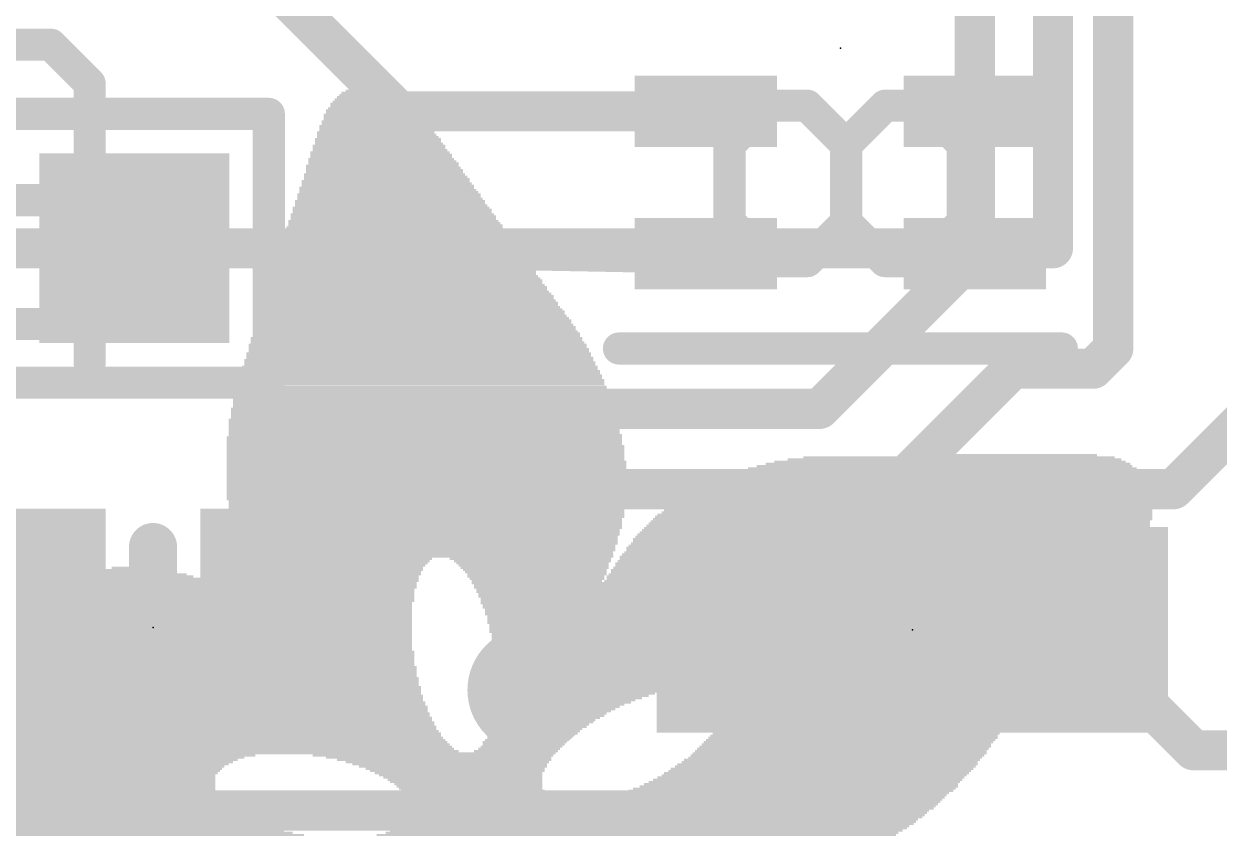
# Model space of a CAD drawing. Extents: x -0.3 to 18.1, y -0.3 to 42.1.
# Drawn here: x 5.94 to 13.5, y 4.54 to 9.67 of the extents above; entities that cross this region are included whole.
import ezdxf

# ---------------------------------------------------------------- set-up
doc = ezdxf.new("R2010")
doc.units = 0
for name, color, linetype in [('1', 12, 'CONTINUOUS'), ('16', 132, 'CONTINUOUS'), ('18', 110, 'CONTINUOUS'), ('21', 40, 'CONTINUOUS'), ('22', 6, 'CONTINUOUS'), ('23', 40, 'CONTINUOUS')]:
    doc.layers.add(name, color=color, linetype=linetype)

# ---------------------------------------------------------------- blocks, each defined once
blk = doc.blocks.new('RECT')
blk.add_solid([(-0.5, -0.5), (0.5, -0.5), (-0.5, 0.5), (0.5, 0.5)])
blk = doc.blocks.new('ROUNDV')
at = {"const_width": 0.5}
blk.add_lwpolyline([(0, -0.25, 1), (0, 0.25, 1), (0, -0.25)], format="xyb", dxfattribs=at)

msp = doc.modelspace()

# ---------------------------------------------------------------- linework, layer by layer
at = {"layer": '1', "const_width": 0.254}
for points in [[(12.827, 7.62), (12.827, 11.049)], [(6.638, 10.795), (8.312, 9.121)], [(11.952, 9.121), (11.952, 9.921)], [(8.312, 9.121), (10.252, 9.121)], [(11.952, 8.221), (11.952, 9.121)], [(8.44, 8.255), (6.638, 8.255)], [(10.252, 8.221), (8.44, 8.255)], [(10.97, 7.239), (11.952, 8.221)], [(12.7, 7.493), (12.827, 7.62)], [(11.557, 6.858), (12.192, 7.493)], [(12.192, 7.493), (12.7, 7.493)], [(7.762, 6.619), (8.382, 7.239)], [(8.382, 7.239), (9.144, 7.239)], [(9.144, 7.239), (10.97, 7.239)], [(9.144, 7.239), (9.144, 6.731)], [(11.557, 6.858), (11.557, 4.953)], [(7.706, 5.857), (7.762, 6.619)], [(5.806, 5.857), (5.852, 5.715)], [(6.898, 4.699), (5.806, 5.857)], [(12.573, 5.842), (13.335, 5.08)], [(5.852, 5.715), (1.27, 5.715)], [(13.335, 5.08), (16.256, 5.08)], [(11.557, 4.953), (11.303, 4.699)], [(11.303, 4.699), (6.898, 4.699)]]:
    msp.add_lwpolyline(points, dxfattribs=at)
at = {"layer": '1', "const_width": 0.127}
for points in [[(8.312, 9.1845, 1), (8.312, 9.0575)], [(8.2671, 9.0761, 1), (8.3569, 9.1659)], [(10.252, 9.0575, 1), (10.252, 9.1845)], [(12.0155, 9.121, 1), (11.8885, 9.121)], [(11.8885, 9.121, 1), (12.0155, 9.121)], [(6.638, 8.3185, 1), (6.638, 8.1915)], [(8.4412, 8.3185, 1), (8.4388, 8.1915)], [(8.44, 8.1915, 1), (8.44, 8.3185)], [(10.2508, 8.1575, 1), (10.2532, 8.2845)], [(11.9969, 8.1761, 1), (11.9071, 8.2659)], [(11.8885, 8.221, 1), (12.0155, 8.221)], [(12.8719, 7.5751, 1), (12.7821, 7.6649)], [(12.7635, 7.62, 1), (12.8905, 7.62)], [(12.192, 7.5565, 1), (12.192, 7.4295)], [(12.2369, 7.4481, 1), (12.1471, 7.5379)], [(12.6551, 7.5379, 1), (12.7449, 7.4481)], [(12.7, 7.4295, 1), (12.7, 7.5565)], [(8.382, 7.3025, 1), (8.382, 7.1755)], [(8.4269, 7.1941, 1), (8.3371, 7.2839)], [(9.144, 7.3025, 1), (9.144, 7.1755)], [(9.2075, 7.239, 1), (9.0805, 7.239)], [(9.144, 7.1755, 1), (9.144, 7.3025)], [(10.9251, 7.2839, 1), (11.0149, 7.1941)], [(10.97, 7.1755, 1), (10.97, 7.3025)], [(11.6205, 6.858, 1), (11.4935, 6.858)], [(11.5121, 6.9029, 1), (11.6019, 6.8131)], [(7.7171, 6.6639, 1), (7.8069, 6.5741)], [(7.8253, 6.6143, 1), (7.6987, 6.6237)], [(9.0805, 6.731, 1), (9.2075, 6.731)], [(7.6427, 5.8617, 1), (7.7693, 5.8523)], [(12.6179, 5.8869, 1), (12.5281, 5.7971)], [(5.852, 5.6515, 1), (5.852, 5.7785)], [(5.7916, 5.6954, 1), (5.9124, 5.7346)], [(13.335, 5.1435, 1), (13.335, 5.0165)], [(13.2901, 5.0351, 1), (13.3799, 5.1249)], [(11.6019, 4.9081, 1), (11.5121, 4.9979)], [(11.4935, 4.953, 1), (11.6205, 4.953)], [(6.898, 4.7625, 1), (6.898, 4.6355)], [(6.8518, 4.6554, 1), (6.9442, 4.7426)], [(11.2581, 4.7439, 1), (11.3479, 4.6541)], [(11.303, 4.6355, 1), (11.303, 4.7625)]]:
    msp.add_lwpolyline(points, format="xyb", dxfattribs=at)
at = {"layer": '16', "const_width": 0.254}
for points in [[(12.446, 12.319), (12.446, 8.255)], [(12.446, 8.255), (1.27, 8.255)], [(13.208, 6.731), (13.97, 7.493)], [(9.144, 6.731), (13.208, 6.731)]]:
    msp.add_lwpolyline(points, dxfattribs=at)
at = {"layer": '16', "const_width": 0.127}
for points in [[(12.3825, 8.255, 1), (12.5095, 8.255)], [(12.446, 8.1915, 1), (12.446, 8.3185)], [(9.144, 6.7945, 1), (9.144, 6.6675)], [(13.1631, 6.7759, 1), (13.2529, 6.6861)], [(13.208, 6.6675, 1), (13.208, 6.7945)]]:
    msp.add_lwpolyline(points, format="xyb", dxfattribs=at)
at = {"layer": '21'}
for points, const_width in [([(3.688, 9.105), (7.488, 9.105)], 0.2032), ([(7.488, 9.105), (7.488, 7.405)], 0.2032), ([(12.502, 7.621), (9.702, 7.621)], 0.2032), ([(7.488, 7.405), (3.688, 7.405)], 0.2032), ([(6.756, 6.365), (6.756, 5.349)], 0.3048), ([(11.557, 6.35), (11.557, 5.334)], 0.2032)]:
    msp.add_lwpolyline(points, dxfattribs=dict(at, const_width=const_width))
for points, const_width in [([(7.5388, 9.105, 1), (7.4372, 9.105)], 0.1016), ([(7.488, 9.0542, 1), (7.488, 9.1558)], 0.1016), ([(9.702, 7.6718, 1), (9.702, 7.5702)], 0.1016), ([(12.502, 7.5702, 1), (12.502, 7.6718)], 0.1016), ([(7.488, 7.3542, 1), (7.488, 7.4558)], 0.1016), ([(7.4372, 7.405, 1), (7.5388, 7.405)], 0.1016), ([(6.8322, 6.365, 1), (6.6798, 6.365)], 0.1524), ([(11.6078, 6.35, 1), (11.5062, 6.35)], 0.1016), ([(6.6798, 5.349, 1), (6.8322, 5.349)], 0.1524), ([(11.5062, 5.334, 1), (11.6078, 5.334)], 0.1016)]:
    msp.add_lwpolyline(points, format="xyb", dxfattribs=dict(at, const_width=const_width))
at = {"layer": '22', "const_width": 0.2032}
for points in [[(6.1093, 9.5425), (5.3721, 9.5425)], [(6.3551, 9.2967), (6.1093, 9.5425)], [(6.3551, 8.5595), (6.3551, 9.2967)], [(10.647, 9.1566), (10.4013, 8.9108)], [(10.8928, 9.1566), (10.647, 9.1566)], [(11.1385, 8.9108), (10.8928, 9.1566)], [(11.3843, 9.1566), (11.1385, 8.9108)], [(11.63, 9.1566), (11.3843, 9.1566)], [(11.8758, 8.9108), (11.63, 9.1566)], [(10.4013, 8.9108), (10.4013, 8.4193)], [(11.1385, 8.4193), (11.1385, 8.9108)], [(11.8758, 8.4193), (11.8758, 8.9108)], [(5.3721, 8.5595), (6.3551, 8.5595)], [(10.4013, 8.4193), (10.647, 8.1736)], [(10.8928, 8.1736), (11.1385, 8.4193)], [(11.1385, 8.4193), (11.3843, 8.1736)], [(11.63, 8.1736), (11.8758, 8.4193)], [(10.647, 8.1736), (10.8928, 8.1736)], [(11.3843, 8.1736), (11.63, 8.1736)], [(6.3551, 7.7762), (5.3721, 7.7762)], [(6.3551, 7.5304), (6.3551, 7.7762)], [(7.0923, 7.7762), (6.8466, 7.7762)]]:
    msp.add_lwpolyline(points, dxfattribs=at)
at = {"layer": '22', "const_width": 0.1016}
for points in [[(6.1452, 9.5784, 1), (6.0734, 9.5065)], [(6.1093, 9.4917, 1), (6.1093, 9.5933)], [(6.4059, 9.2967, 1), (6.3043, 9.2967)], [(6.3192, 9.2608, 1), (6.391, 9.3326)], [(10.647, 9.2074, 1), (10.647, 9.1058)], [(10.683, 9.1206, 1), (10.6111, 9.1925)], [(10.9287, 9.1925, 1), (10.8569, 9.1206)], [(10.8928, 9.1058, 1), (10.8928, 9.2074)], [(11.3843, 9.2074, 1), (11.3843, 9.1058)], [(11.4202, 9.1206, 1), (11.3484, 9.1925)], [(11.6659, 9.1925, 1), (11.5941, 9.1206)], [(11.63, 9.1058, 1), (11.63, 9.2074)], [(10.4521, 8.9108, 1), (10.3505, 8.9108)], [(10.3654, 8.9467, 1), (10.4372, 8.8749)], [(11.1893, 8.9108, 1), (11.0877, 8.9108)], [(11.1026, 8.9467, 1), (11.1744, 8.8749)], [(11.1026, 8.8749, 1), (11.1744, 8.9467)], [(11.9266, 8.9108, 1), (11.825, 8.9108)], [(11.8398, 8.8749, 1), (11.9117, 8.9467)], [(6.3551, 8.5087, 1), (6.3551, 8.6103)], [(6.3043, 8.5595, 1), (6.4059, 8.5595)], [(10.4372, 8.4553, 1), (10.3654, 8.3834)], [(10.3505, 8.4193, 1), (10.4521, 8.4193)], [(11.1744, 8.4553, 1), (11.1026, 8.3834)], [(11.0877, 8.4193, 1), (11.1893, 8.4193)], [(11.1744, 8.3834, 1), (11.1026, 8.4553)], [(11.825, 8.4193, 1), (11.9266, 8.4193)], [(11.9117, 8.3834, 1), (11.8398, 8.4553)], [(10.647, 8.2244, 1), (10.647, 8.1228)], [(10.6111, 8.1377, 1), (10.683, 8.2095)], [(10.8569, 8.2095, 1), (10.9287, 8.1377)], [(10.8928, 8.1228, 1), (10.8928, 8.2244)], [(11.3843, 8.2244, 1), (11.3843, 8.1228)], [(11.3484, 8.1377, 1), (11.4202, 8.2095)], [(11.5941, 8.2095, 1), (11.6659, 8.1377)], [(11.63, 8.1228, 1), (11.63, 8.2244)], [(6.4059, 7.7762, 1), (6.3043, 7.7762)], [(6.3551, 7.7254, 1), (6.3551, 7.827)], [(6.8466, 7.827, 1), (6.8466, 7.7254)], [(7.0923, 7.7254, 1), (7.0923, 7.827)], [(6.3043, 7.5304, 1), (6.4059, 7.5304)]]:
    msp.add_lwpolyline(points, format="xyb", dxfattribs=at)
at = {"layer": '23'}
for p in [(11.102, 9.521), (6.756, 5.857), (11.557, 5.842)]:
    msp.add_point(p, dxfattribs=at)

# ---------------------------------------------------------------- block references
at = {"layer": '1'}
for p, xscale, yscale, rotation in [((10.252, 9.121), 0.45, 0.9, 270), ((11.952, 9.121), 0.45, 0.9, 270), ((6.638, 8.255), 1.2, 1.2, 90), ((10.252, 8.221), 0.45, 0.9, 270), ((11.952, 8.221), 0.45, 0.9, 270)]:
    msp.add_blockref('RECT', p, dxfattribs=dict(at, xscale=xscale, yscale=yscale, rotation=rotation))
for p, xscale, yscale in [((5.806, 5.857), 1.3, 1.5), ((7.706, 5.857), 1.3, 1.5), ((10.541, 5.842), 1.2, 1.3), ((12.573, 5.842), 1.2, 1.3)]:
    msp.add_blockref('RECT', p, dxfattribs=dict(at, xscale=xscale, yscale=yscale))
at = {"layer": '18', "xscale": 0.8001, "yscale": 0.8001}
for p in [(9.144, 6.731), (9.144, 6.731), (9.144, 5.461), (9.144, 5.461)]:
    msp.add_blockref('ROUNDV', p, dxfattribs=at)
at = {"layer": '22', "rotation": 180}
for p, xscale, yscale in [((8.1566, 9.2939), 0.1118, 0.0139), ((8.1426, 9.224), 0.4191, 0.014), ((8.1356, 9.238), 0.3772, 0.014), ((8.1426, 9.252), 0.3352, 0.0139), ((8.1426, 9.2659), 0.2794, 0.014), ((8.1426, 9.2799), 0.2236, 0.014), ((8.1426, 9.1402), 0.5588, 0.014), ((8.1426, 9.1681), 0.5308, 0.014), ((8.1426, 9.1541), 0.5308, 0.0139), ((8.1426, 9.1821), 0.503, 0.014), ((8.1426, 9.1961), 0.475, 0.014), ((8.1426, 9.2101), 0.447, 0.0139), ((8.1496, 9.0983), 0.6286, 0.014), ((8.1496, 9.0843), 0.6286, 0.014), ((8.1566, 9.0704), 0.6426, 0.0139), ((8.1495, 9.1123), 0.6007, 0.0139), ((8.1426, 9.1262), 0.5868, 0.014), ((8.1636, 8.9865), 0.7404, 0.014), ((8.1566, 9.0284), 0.6985, 0.014), ((8.1636, 9.0145), 0.7125, 0.0139), ((8.1706, 9.0005), 0.7265, 0.014), ((8.1566, 9.0564), 0.6706, 0.014), ((8.1636, 9.0424), 0.6845, 0.014), ((8.1776, 8.9446), 0.7963, 0.014), ((8.1776, 8.9306), 0.7963, 0.0139), ((8.1845, 8.9167), 0.8102, 0.014), ((8.1706, 8.9726), 0.7543, 0.0139), ((8.1776, 8.9586), 0.7683, 0.014), ((8.1915, 8.8608), 0.8802, 0.014), ((8.1985, 8.8468), 0.8941, 0.014), ((8.1845, 8.9027), 0.8382, 0.014), ((8.1845, 8.8887), 0.8382, 0.014), ((8.1915, 8.8748), 0.8522, 0.0139), ((8.2055, 8.777), 0.9639, 0.014), ((8.2125, 8.763), 0.9779, 0.014), ((8.1985, 8.8189), 0.922, 0.014), ((8.2055, 8.8049), 0.936, 0.014), ((8.2125, 8.791), 0.9499, 0.0139), ((8.1985, 8.8329), 0.8941, 0.0139), ((8.2194, 8.7211), 1.0198, 0.014), ((8.2264, 8.7071), 1.0338, 0.014), ((8.2334, 8.6932), 1.0478, 0.0139), ((8.2195, 8.749), 0.9919, 0.014), ((8.2195, 8.7351), 0.9919, 0.0139), ((8.2334, 8.6373), 1.1036, 0.014), ((8.2404, 8.6233), 1.1176, 0.014), ((8.2474, 8.6093), 1.1316, 0.014), ((8.2264, 8.6792), 1.0617, 0.014), ((8.2335, 8.6652), 1.0757, 0.014), ((8.2404, 8.6513), 1.0896, 0.0139), ((8.2544, 8.5534), 1.2014, 0.0139), ((8.2544, 8.5395), 1.2014, 0.014), ((8.2474, 8.5953), 1.1595, 0.0139), ((8.2474, 8.5814), 1.1595, 0.014), ((8.2544, 8.5674), 1.1735, 0.014), ((8.2683, 8.4696), 1.2853, 0.014), ((8.2683, 8.4976), 1.2573, 0.014), ((8.2683, 8.4836), 1.2573, 0.014), ((8.2614, 8.5115), 1.2433, 0.0139), ((8.2614, 8.5255), 1.2153, 0.014), ((8.2823, 8.3858), 1.369, 0.014), ((8.2753, 8.4277), 1.3272, 0.014), ((8.2823, 8.4138), 1.3412, 0.0139), ((8.2893, 8.3998), 1.3551, 0.014), ((8.2753, 8.4557), 1.2992, 0.0139), ((8.2753, 8.4417), 1.2992, 0.014), ((8.2963, 8.3299), 1.4249, 0.014), ((8.3033, 8.316), 1.4389, 0.0139), ((8.2893, 8.3719), 1.383, 0.0139), ((8.2963, 8.3579), 1.397, 0.014), ((8.2963, 8.3439), 1.397, 0.014), ((8.3172, 8.2461), 1.5227, 0.014), ((8.3172, 8.2322), 1.5227, 0.0139), ((8.3102, 8.2741), 1.4809, 0.0139), ((8.3033, 8.288), 1.4669, 0.014), ((8.3172, 8.2601), 1.4948, 0.014), ((8.3102, 8.302), 1.4529, 0.014), ((8.3312, 8.1623), 1.6066, 0.014), ((8.3242, 8.2042), 1.5646, 0.014), ((8.3242, 8.1902), 1.5646, 0.014), ((8.3312, 8.1762), 1.5786, 0.0139), ((8.3243, 8.2182), 1.5367, 0.014), ((8.3382, 8.1204), 1.6484, 0.014), ((8.3452, 8.1064), 1.6624, 0.014), ((8.3452, 8.0925), 1.6624, 0.0139), ((8.3382, 8.1483), 1.6205, 0.014), ((8.3382, 8.1343), 1.6205, 0.0139), ((8.3521, 8.0366), 1.7323, 0.0139), ((8.3591, 8.0226), 1.7463, 0.014), ((8.3661, 8.0086), 1.7602, 0.014), ((8.3452, 8.0785), 1.6904, 0.014), ((8.3521, 8.0645), 1.7043, 0.014), ((8.3591, 8.0505), 1.7183, 0.014), ((8.3731, 7.9388), 1.83, 0.014), ((8.3661, 7.9807), 1.7882, 0.014), ((8.3731, 7.9667), 1.8022, 0.014), ((8.3801, 7.9527), 1.8161, 0.0139), ((8.3661, 7.9947), 1.7602, 0.0139), ((8.3941, 7.855), 1.9279, 0.0139), ((8.3801, 7.8969), 1.872, 0.0139), ((8.3871, 7.8829), 1.886, 0.014), ((8.3941, 7.8689), 1.8999, 0.014), ((8.3801, 7.9248), 1.844, 0.014), ((8.3871, 7.9108), 1.858, 0.014), ((8.401, 7.8131), 1.9697, 0.0139), ((8.4081, 7.7991), 1.9837, 0.014), ((8.4081, 7.7851), 1.9837, 0.014), ((8.401, 7.827), 1.9419, 0.014), ((8.3941, 7.841), 1.9279, 0.014), ((8.415, 7.7292), 2.0536, 0.014), ((8.422, 7.7153), 2.0676, 0.0139), ((8.422, 7.7013), 2.0676, 0.014), ((8.4081, 7.7711), 2.0117, 0.014), ((8.415, 7.7572), 2.0256, 0.0139), ((8.415, 7.7432), 2.0256, 0.014), ((8.429, 7.6454), 2.1374, 0.014), ((8.429, 7.6314), 2.1374, 0.014), ((8.429, 7.6594), 2.1094, 0.014), ((8.4221, 7.6873), 2.0955, 0.014), ((8.4221, 7.6734), 2.0955, 0.0139), ((8.4429, 7.5616), 2.1933, 0.014), ((8.436, 7.5895), 2.1793, 0.014), ((8.436, 7.5756), 2.1793, 0.0139), ((8.436, 7.6175), 2.1514, 0.0139), ((8.436, 7.6035), 2.1514, 0.014), ((8.4429, 7.5057), 2.2491, 0.014), ((8.4429, 7.4917), 2.2491, 0.014), ((8.45, 7.4778), 2.2631, 0.0139), ((8.436, 7.5476), 2.2073, 0.014), ((8.4429, 7.5337), 2.2213, 0.0139), ((8.4429, 7.5197), 2.2213, 0.014), ((8.45, 7.4219), 2.3191, 0.014), ((8.45, 7.4079), 2.3191, 0.014), ((8.4429, 7.4638), 2.2771, 0.014), ((8.45, 7.4498), 2.2911, 0.014), ((8.45, 7.4359), 2.2911, 0.0139), ((8.45, 7.366), 2.3469, 0.014), ((8.457, 7.352), 2.3609, 0.014), ((8.457, 7.338), 2.3609, 0.0139), ((8.457, 7.3241), 2.3609, 0.014), ((8.45, 7.394), 2.3191, 0.0139), ((8.4569, 7.38), 2.333, 0.014), ((8.4639, 7.2682), 2.4028, 0.014), ((8.4639, 7.2543), 2.4028, 0.0139), ((8.457, 7.3101), 2.3889, 0.014), ((8.457, 7.2961), 2.3889, 0.0139), ((8.457, 7.2822), 2.3889, 0.014), ((8.4569, 7.2403), 2.4168, 0.014), ((8.4639, 7.2263), 2.4308, 0.014), ((8.4639, 7.2123), 2.4308, 0.014), ((8.4639, 7.1984), 2.4308, 0.0139), ((8.4709, 7.1844), 2.4448, 0.014), ((8.4709, 7.1285), 2.4726, 0.014), ((8.4709, 7.1146), 2.4726, 0.0139), ((8.4709, 7.1006), 2.4726, 0.014), ((8.464, 7.1704), 2.4587, 0.014), ((8.464, 7.1565), 2.4587, 0.0139), ((8.464, 7.1425), 2.4587, 0.014), ((8.4709, 7.0587), 2.5006, 0.0139), ((8.4709, 7.0447), 2.5006, 0.014), ((8.4709, 7.0307), 2.5006, 0.014), ((8.4709, 7.0866), 2.4726, 0.014), ((8.4779, 7.0726), 2.4866, 0.014), ((8.4709, 7.0168), 2.5006, 0.0139), ((8.4779, 7.0028), 2.5146, 0.014), ((8.4779, 6.9888), 2.5146, 0.014), ((8.4779, 6.9748), 2.5146, 0.0139), ((8.4779, 6.9609), 2.5146, 0.014), ((8.4779, 6.9469), 2.5146, 0.014), ((12.173, 6.9469), 1.1037, 0.014), ((8.4779, 6.9329), 2.5146, 0.014), ((8.4779, 6.919), 2.5146, 0.0139), ((8.4849, 6.905), 2.5286, 0.014), ((8.4849, 6.891), 2.5286, 0.014), ((8.4849, 6.8771), 2.5286, 0.0139), ((11.7609, 6.8771), 2.3749, 0.0139), ((11.7818, 6.891), 2.305, 0.014), ((11.7957, 6.905), 2.2213, 0.014), ((11.8237, 6.919), 2.1094, 0.0139), ((11.8517, 6.9329), 1.9697, 0.014), ((8.4849, 6.8631), 2.5286, 0.014), ((8.4849, 6.8491), 2.5286, 0.014), ((8.4849, 6.8352), 2.5286, 0.0139), ((8.4849, 6.8212), 2.5286, 0.014), ((8.4849, 6.8072), 2.5286, 0.014), ((11.684, 6.8072), 2.6682, 0.014), ((11.698, 6.8212), 2.6124, 0.014), ((11.7119, 6.8352), 2.5565, 0.0139), ((11.7329, 6.8491), 2.5146, 0.014), ((11.7469, 6.8631), 2.4587, 0.014), ((8.4849, 6.7932), 2.5286, 0.014), ((8.4849, 6.7793), 2.5286, 0.0139), ((8.4849, 6.7653), 2.5286, 0.014), ((8.4849, 6.7513), 2.5286, 0.014), ((8.4849, 6.7374), 2.5286, 0.0139), ((8.4849, 6.7234), 2.5286, 0.014), ((11.6142, 6.7234), 2.8917, 0.014), ((11.6212, 6.7374), 2.8499, 0.0139), ((11.6351, 6.7513), 2.822, 0.014), ((11.6491, 6.7653), 2.794, 0.014), ((11.6561, 6.7793), 2.7521, 0.0139), ((11.67, 6.7932), 2.6962, 0.014), ((8.4849, 6.7094), 2.5286, 0.014), ((8.4849, 6.6955), 2.5286, 0.0139), ((8.4849, 6.6815), 2.5286, 0.014), ((8.4849, 6.6675), 2.5286, 0.014), ((8.4919, 6.6535), 2.5146, 0.014), ((11.5653, 6.6535), 3.0175, 0.014), ((11.5792, 6.6675), 2.9896, 0.014), ((11.5862, 6.6815), 2.9756, 0.014), ((11.6002, 6.6955), 2.9477, 0.0139), ((11.6072, 6.7094), 2.9057, 0.014), ((8.4849, 6.6396), 2.5006, 0.0139), ((8.4849, 6.6256), 2.5006, 0.014), ((8.4849, 6.6116), 2.5006, 0.014), ((8.4849, 6.5977), 2.5006, 0.0139), ((8.4849, 6.5837), 2.5006, 0.014), ((8.4919, 6.5697), 2.4867, 0.014), ((11.5094, 6.5697), 3.1293, 0.014), ((11.5234, 6.5837), 3.1013, 0.014), ((11.5303, 6.5977), 3.0874, 0.0139), ((11.5443, 6.6116), 3.0874, 0.014), ((11.5443, 6.6256), 3.0594, 0.014), ((11.5583, 6.6396), 3.0315, 0.0139), ((8.4919, 6.5558), 2.4867, 0.0139), ((8.4848, 6.5418), 2.4727, 0.014), ((8.4848, 6.5278), 2.4727, 0.014), ((8.4848, 6.5138), 2.4727, 0.014), ((8.4919, 6.4999), 2.4587, 0.0139), ((11.4675, 6.4999), 3.1851, 0.0139), ((11.4745, 6.5138), 3.1711, 0.014), ((11.4814, 6.5278), 3.1572, 0.014), ((11.4954, 6.5418), 3.1572, 0.014), ((11.5024, 6.5558), 3.1432, 0.0139), ((8.4848, 6.4719), 2.4447, 0.014), ((8.4848, 6.458), 2.4447, 0.0139), ((8.4919, 6.4859), 2.4587, 0.014), ((8.4919, 6.444), 2.4307, 0.014), ((8.4849, 6.43), 2.4168, 0.014), ((11.4116, 6.43), 3.2131, 0.014), ((11.4256, 6.444), 3.2131, 0.014), ((11.4326, 6.458), 3.1991, 0.0139), ((11.4465, 6.4719), 3.1992, 0.014), ((11.4535, 6.4859), 3.1852, 0.014), ((8.4849, 6.4161), 2.4168, 0.0139), ((8.4849, 6.4021), 2.4168, 0.014), ((8.4919, 6.3881), 2.4029, 0.014), ((8.4848, 6.3741), 2.3889, 0.014), ((8.4848, 6.3601), 2.3889, 0.0139), ((8.4919, 6.3462), 2.3749, 0.014), ((11.3627, 6.3601), 3.227, 0.0139), ((11.3558, 6.3462), 3.2131, 0.014), ((11.3697, 6.3741), 3.2131, 0.014), ((11.3837, 6.3881), 3.2131, 0.014), ((11.3977, 6.4161), 3.2131, 0.0139), ((11.3977, 6.4021), 3.2131, 0.014), ((8.4848, 6.3322), 2.3609, 0.014), ((8.4919, 6.3182), 2.3469, 0.0139), ((8.4919, 6.3043), 2.3469, 0.014), ((7.9191, 6.2903), 1.2014, 0.014), ((7.9191, 6.2763), 1.1735, 0.0139), ((9.1415, 6.2903), 1.0198, 0.014), ((9.1555, 6.2763), 0.9919, 0.0139), ((11.2999, 6.2763), 3.2131, 0.0139), ((11.3208, 6.3043), 3.2271, 0.014), ((11.3138, 6.2903), 3.2131, 0.014), ((11.3347, 6.3182), 3.2271, 0.0139), ((11.3418, 6.3322), 3.2131, 0.014), ((6.571, 6.1925), 0.7963, 0.014), ((6.571, 6.2065), 0.6566, 0.014), ((6.578, 6.2205), 0.475, 0.0139), ((6.585, 6.2344), 0.1817, 0.014), ((7.9121, 6.2624), 1.1596, 0.014), ((7.9121, 6.2484), 1.1316, 0.014), ((7.9051, 6.2344), 1.1176, 0.014), ((7.9121, 6.2205), 1.1036, 0.0139), ((7.9051, 6.2065), 1.0896, 0.014), ((7.9121, 6.1925), 1.0756, 0.014), ((9.1555, 6.2624), 0.9639, 0.014), ((9.1624, 6.2484), 0.95, 0.014), ((9.1694, 6.2344), 0.936, 0.014), ((9.1694, 6.2205), 0.908, 0.0139), ((9.1764, 6.2065), 0.8941, 0.014), ((9.1834, 6.1925), 0.8801, 0.014), ((11.2439, 6.1925), 3.2131, 0.014), ((11.258, 6.2205), 3.2131, 0.0139), ((11.258, 6.2065), 3.2131, 0.014), ((11.2719, 6.2344), 3.2131, 0.014), ((11.2858, 6.2484), 3.2131, 0.014), ((11.2929, 6.2624), 3.2271, 0.014), ((6.5501, 6.1227), 1.2573, 0.014), ((6.5501, 6.1367), 1.1735, 0.0139), ((6.557, 6.1506), 1.1036, 0.014), ((6.557, 6.1646), 1.0198, 0.014), ((6.557, 6.1786), 0.908, 0.0139), ((7.9052, 6.1786), 1.0617, 0.0139), ((7.9121, 6.1646), 1.0478, 0.014), ((7.9121, 6.1506), 1.0478, 0.014), ((7.9121, 6.1367), 1.0198, 0.0139), ((7.9121, 6.1227), 1.0198, 0.014), ((9.1764, 6.1786), 0.8662, 0.0139), ((9.1834, 6.1646), 0.8522, 0.014), ((9.1834, 6.1506), 0.8242, 0.014), ((10.79, 6.1367), 4.0373, 0.0139), ((10.7899, 6.1227), 4.0094, 0.014), ((11.2161, 6.1506), 3.2131, 0.014), ((11.23, 6.1786), 3.2131, 0.0139), ((11.23, 6.1646), 3.2131, 0.014), ((6.4941, 6.0389), 1.6764, 0.0139), ((6.5082, 6.0528), 1.6205, 0.014), ((6.5151, 6.0668), 1.5506, 0.014), ((6.5221, 6.0808), 1.4808, 0.0139), ((6.5291, 6.0947), 1.411, 0.014), ((6.5431, 6.1087), 1.3271, 0.014), ((7.9191, 6.1087), 1.0058, 0.014), ((7.9191, 6.0947), 0.9779, 0.014), ((7.9191, 6.0808), 0.9779, 0.0139), ((7.9261, 6.0668), 0.9639, 0.014), ((7.9331, 6.0528), 0.9499, 0.014), ((7.9331, 6.0389), 0.9499, 0.0139), ((10.7899, 6.1087), 4.0094, 0.014), ((10.7899, 6.0947), 3.9814, 0.014), ((10.783, 6.0808), 3.9675, 0.0139), ((10.783, 6.0668), 3.9395, 0.014), ((10.783, 6.0528), 3.9395, 0.014), ((10.7829, 6.0389), 3.9116, 0.0139), ((6.4383, 5.969), 2.0117, 0.014), ((6.4453, 5.983), 1.9419, 0.014), ((6.4662, 5.997), 1.872, 0.0139), ((6.4732, 6.0109), 1.8022, 0.014), ((6.4872, 6.0249), 1.7463, 0.014), ((7.94, 6.0249), 0.936, 0.014), ((7.9401, 6.0109), 0.9081, 0.014), ((7.947, 5.997), 0.8941, 0.0139), ((7.947, 5.983), 0.8941, 0.014), ((7.9541, 5.969), 0.8801, 0.014), ((10.7759, 6.0249), 3.8977, 0.014), ((10.769, 6.0109), 3.8837, 0.014), ((10.7759, 5.997), 3.8697, 0.0139), ((10.769, 5.983), 3.8557, 0.014), ((10.769, 5.969), 3.8278, 0.014), ((6.3754, 5.8992), 2.305, 0.0139), ((6.3894, 5.9131), 2.2492, 0.014), ((6.4034, 5.9271), 2.1933, 0.014), ((6.4103, 5.9411), 2.1234, 0.0139), ((6.4243, 5.955), 2.0676, 0.014), ((7.961, 5.955), 0.8662, 0.014), ((7.968, 5.9411), 0.8522, 0.0139), ((7.968, 5.9271), 0.8522, 0.014), ((7.975, 5.9131), 0.8382, 0.014), ((7.982, 5.8992), 0.8243, 0.0139), ((10.769, 5.955), 3.8278, 0.014), ((10.762, 5.9411), 3.8138, 0.0139), ((10.762, 5.9271), 3.7859, 0.014), ((10.755, 5.9131), 3.7719, 0.014), ((10.755, 5.8992), 3.7719, 0.0139), ((6.6758, 5.8153), 3.4367, 0.014), ((6.3056, 5.8293), 2.6123, 0.014), ((6.3196, 5.8433), 2.5565, 0.014), ((6.3335, 5.8573), 2.5006, 0.0139), ((6.3475, 5.8712), 2.4447, 0.014), ((6.3544, 5.8852), 2.3749, 0.014), ((7.9889, 5.8852), 0.8103, 0.014), ((7.996, 5.8712), 0.7963, 0.014), ((7.996, 5.8573), 0.7963, 0.0139), ((8.0029, 5.8433), 0.7824, 0.014), ((8.0099, 5.8293), 0.7684, 0.014), ((10.748, 5.8852), 3.758, 0.014), ((10.734, 5.8293), 3.7021, 0.014), ((10.748, 5.8712), 3.73, 0.014), ((10.741, 5.8573), 3.716, 0.0139), ((10.741, 5.8433), 3.716, 0.014), ((10.734, 5.8153), 3.6741, 0.014), ((6.564, 5.7455), 3.6602, 0.014), ((6.585, 5.7595), 3.6183, 0.0139), ((6.6059, 5.7734), 3.5764, 0.014), ((6.6269, 5.7874), 3.5344, 0.014), ((6.6548, 5.8014), 3.4786, 0.0139), ((10.7201, 5.7734), 3.6462, 0.014), ((10.7131, 5.7595), 3.6322, 0.0139), ((10.7271, 5.8014), 3.6601, 0.0139), ((10.7271, 5.7874), 3.6601, 0.014), ((10.7201, 5.7455), 3.6182, 0.014), ((6.4383, 5.6616), 3.9395, 0.0139), ((6.4592, 5.6756), 3.8976, 0.014), ((6.4872, 5.6896), 3.8417, 0.014), ((6.5081, 5.7036), 3.7998, 0.014), ((6.5221, 5.7176), 3.744, 0.0139), ((6.5431, 5.7315), 3.7021, 0.014), ((10.6921, 5.6756), 3.5623, 0.014), ((10.7131, 5.7315), 3.6042, 0.014), ((10.7061, 5.7176), 3.5902, 0.0139), ((10.6992, 5.7036), 3.5763, 0.014), ((10.6992, 5.6896), 3.5763, 0.014), ((10.6852, 5.6616), 3.5483, 0.0139), ((6.3615, 5.5918), 4.1211, 0.014), ((6.3754, 5.6058), 4.0932, 0.014), ((6.3824, 5.6198), 4.0513, 0.0139), ((6.4033, 5.6337), 4.0094, 0.014), ((6.4173, 5.6477), 3.9814, 0.014), ((10.6852, 5.6477), 3.5205, 0.014), ((10.6852, 5.6337), 3.5205, 0.014), ((10.6642, 5.5918), 3.4786, 0.014), ((10.6782, 5.6198), 3.5065, 0.0139), ((10.6712, 5.6058), 3.4925, 0.014), ((6.3265, 5.522), 4.219, 0.0139), ((6.3335, 5.5359), 4.205, 0.014), ((6.3335, 5.5499), 4.177, 0.014), ((6.3405, 5.5639), 4.1631, 0.014), ((6.3544, 5.5779), 4.1351, 0.0139), ((10.6642, 5.5779), 3.4786, 0.0139), ((10.6572, 5.5639), 3.4646, 0.014), ((10.6502, 5.5499), 3.4506, 0.014), ((10.6432, 5.5359), 3.4366, 0.014), ((10.6432, 5.522), 3.4366, 0.0139), ((6.3125, 5.4521), 4.2748, 0.014), ((6.3125, 5.4382), 4.2748, 0.0139), ((6.3195, 5.4801), 4.2608, 0.0139), ((6.3195, 5.4661), 4.2608, 0.014), ((6.3196, 5.494), 4.2329, 0.014), ((6.3265, 5.508), 4.219, 0.014), ((9.4977, 5.4661), 1.1456, 0.014), ((9.4558, 5.4521), 1.0617, 0.014), ((9.4279, 5.4382), 1.0059, 0.0139), ((10.6363, 5.508), 3.4227, 0.014), ((10.6293, 5.494), 3.4087, 0.014), ((10.6293, 5.4801), 3.4087, 0.0139), ((11.2719, 5.4661), 2.0955, 0.014), ((11.2929, 5.4521), 2.0257, 0.014), ((11.2999, 5.4382), 1.9837, 0.0139), ((6.3125, 5.4102), 4.3027, 0.014), ((6.3125, 5.3962), 4.3027, 0.014), ((6.3196, 5.3822), 4.3167, 0.0139), ((6.3196, 5.3683), 4.3167, 0.014), ((6.3195, 5.4242), 4.2888, 0.014), ((9.33, 5.3683), 0.8103, 0.014), ((9.4069, 5.4242), 0.964, 0.014), ((9.3859, 5.4102), 0.922, 0.014), ((9.351, 5.3822), 0.8522, 0.0139), ((9.365, 5.3962), 0.8801, 0.014), ((11.3068, 5.4242), 1.9698, 0.014), ((11.3068, 5.4102), 1.9418, 0.014), ((11.2999, 5.3962), 1.9279, 0.014), ((11.2999, 5.3822), 1.8999, 0.0139), ((11.2999, 5.3683), 1.8999, 0.014), ((6.3265, 5.3124), 4.3586, 0.014), ((6.3265, 5.2984), 4.3586, 0.0139), ((6.3335, 5.2845), 4.3726, 0.014), ((6.3196, 5.3264), 4.3447, 0.014), ((6.3266, 5.3543), 4.3307, 0.014), ((6.3266, 5.3403), 4.3307, 0.0139), ((9.2951, 5.3403), 0.7683, 0.0139), ((9.2462, 5.2845), 0.6705, 0.014), ((9.2812, 5.3264), 0.7404, 0.014), ((9.2672, 5.3124), 0.7124, 0.014), ((9.2603, 5.2984), 0.6985, 0.0139), ((9.3161, 5.3543), 0.7823, 0.014), ((11.2858, 5.3403), 1.8719, 0.0139), ((11.2929, 5.3543), 1.8859, 0.014), ((11.2789, 5.3264), 1.858, 0.014), ((11.2789, 5.3124), 1.858, 0.014), ((11.2719, 5.2984), 1.844, 0.0139), ((11.2649, 5.2845), 1.83, 0.014), ((6.3335, 5.2705), 4.3726, 0.014), ((6.3475, 5.2565), 4.3726, 0.014), ((6.3475, 5.2426), 4.3726, 0.0139), ((6.3544, 5.2286), 4.3865, 0.014), ((6.3544, 5.2146), 4.3865, 0.014), ((9.1764, 5.2146), 0.5868, 0.014), ((9.2253, 5.2705), 0.6566, 0.014), ((9.2183, 5.2565), 0.6426, 0.014), ((9.2043, 5.2426), 0.6147, 0.0139), ((9.1974, 5.2286), 0.6007, 0.014), ((11.223, 5.2146), 1.83, 0.014), ((11.237, 5.2426), 1.8301, 0.0139), ((11.23, 5.2286), 1.8161, 0.014), ((11.2579, 5.2705), 1.844, 0.014), ((11.251, 5.2565), 1.8301, 0.014), ((6.3684, 5.2007), 4.3866, 0.0139), ((6.3754, 5.1867), 4.4006, 0.014), ((6.3754, 5.1727), 4.4006, 0.014), ((6.3894, 5.1588), 4.4005, 0.0139), ((6.4034, 5.1448), 4.4005, 0.014), ((9.1205, 5.1448), 0.5308, 0.014), ((9.1345, 5.1588), 0.5309, 0.0139), ((9.1415, 5.1727), 0.5449, 0.014), ((9.1694, 5.2007), 0.5728, 0.0139), ((9.1624, 5.1867), 0.5588, 0.014), ((11.1671, 5.1448), 1.83, 0.014), ((11.1811, 5.1588), 1.8301, 0.0139), ((11.1881, 5.1727), 1.8161, 0.014), ((11.2091, 5.2007), 1.8301, 0.0139), ((11.202, 5.1867), 1.8161, 0.014), ((6.4104, 5.1308), 4.4145, 0.014), ((6.4243, 5.1168), 4.4146, 0.014), ((6.4383, 5.1029), 4.4145, 0.0139), ((6.4523, 5.0889), 4.4145, 0.014), ((6.4732, 5.0749), 4.4285, 0.014), ((6.7875, 5.061), 5.0292, 0.0139), ((9.0507, 5.0749), 0.5309, 0.014), ((9.0716, 5.0889), 0.5169, 0.014), ((9.0855, 5.1029), 0.5169, 0.0139), ((9.1066, 5.1308), 0.5309, 0.014), ((9.0996, 5.1168), 0.5169, 0.014), ((11.0973, 5.061), 1.858, 0.0139), ((11.1043, 5.0749), 1.8441, 0.014), ((11.1182, 5.0889), 1.844, 0.014), ((11.1322, 5.1029), 1.844, 0.0139), ((11.1392, 5.1168), 1.8301, 0.014), ((11.1532, 5.1308), 1.8301, 0.014), ((5.8445, 5.047), 3.1153, 0.014), ((5.8166, 5.033), 3.0314, 0.014), ((5.8096, 5.0191), 2.9616, 0.0139), ((5.8026, 5.0051), 2.9197, 0.014), ((5.7957, 4.9911), 2.8779, 0.014), ((8.5267, 5.047), 1.5227, 0.014), ((8.5617, 5.033), 1.425, 0.014), ((8.5967, 5.0191), 1.3551, 0.0139), ((8.6176, 5.0051), 1.2852, 0.014), ((8.6316, 4.9911), 1.2293, 0.014), ((11.0205, 4.9911), 1.8999, 0.014), ((11.0344, 5.0051), 1.872, 0.014), ((11.0484, 5.0191), 1.872, 0.0139), ((11.0693, 5.033), 1.858, 0.014), ((11.0833, 5.047), 1.858, 0.014), ((5.7957, 4.9771), 2.8219, 0.014), ((5.7956, 4.9632), 2.794, 0.0139), ((5.7957, 4.9492), 2.7661, 0.014), ((5.8026, 4.9352), 2.7241, 0.014), ((5.8026, 4.9213), 2.6962, 0.0139), ((5.8096, 4.9073), 2.6822, 0.014), ((8.6525, 4.9771), 1.1874, 0.014), ((8.6665, 4.9632), 1.1316, 0.0139), ((8.6805, 4.9492), 1.1037, 0.014), ((8.6875, 4.9352), 1.0617, 0.014), ((8.7014, 4.9213), 1.0338, 0.0139), ((8.7154, 4.9073), 1.0058, 0.014), ((10.9157, 4.9073), 1.9419, 0.014), ((10.9366, 4.9213), 1.9278, 0.0139), ((10.9505, 4.9352), 1.9279, 0.014), ((10.9716, 4.9492), 1.9139, 0.014), ((10.9855, 4.9632), 1.9138, 0.0139), ((11.0065, 4.9771), 1.8999, 0.014), ((5.8236, 4.8933), 2.6543, 0.014), ((5.8306, 4.8794), 2.6403, 0.0139), ((5.8445, 4.8654), 2.6124, 0.014), ((5.8515, 4.8514), 2.5984, 0.014), ((5.8585, 4.8374), 2.5844, 0.014), ((8.7294, 4.8933), 0.9779, 0.014), ((8.7363, 4.8794), 0.9639, 0.0139), ((8.7503, 4.8654), 0.936, 0.014), ((8.7573, 4.8514), 0.922, 0.014), ((8.7643, 4.8374), 0.9081, 0.014), ((10.8109, 4.8374), 2.0396, 0.014), ((10.8389, 4.8514), 2.0117, 0.014), ((10.8528, 4.8654), 1.9838, 0.014), ((10.8738, 4.8794), 1.9697, 0.0139), ((10.8947, 4.8933), 1.9558, 0.014), ((5.8725, 4.8235), 2.5565, 0.0139), ((5.8864, 4.8095), 2.5565, 0.014), ((5.9074, 4.7955), 2.5426, 0.014), ((5.9144, 4.7816), 2.5286, 0.0139), ((5.9284, 4.7676), 2.5285, 0.014), ((8.7782, 4.8235), 0.9081, 0.0139), ((8.7852, 4.8095), 0.8941, 0.014), ((8.7992, 4.7955), 0.894, 0.014), ((8.8132, 4.7816), 0.8941, 0.0139), ((8.8271, 4.7676), 0.922, 0.014), ((10.6642, 4.7676), 2.1654, 0.014), ((10.6991, 4.7816), 2.1234, 0.0139), ((10.734, 4.7955), 2.0815, 0.014), ((10.755, 4.8095), 2.0676, 0.014), ((10.7899, 4.8235), 2.0536, 0.0139), ((5.9493, 4.7536), 2.5146, 0.014), ((5.9633, 4.7397), 2.5146, 0.0139), ((5.9843, 4.7257), 2.5007, 0.014), ((6.0052, 4.7117), 2.5146, 0.014), ((6.0192, 4.6977), 2.5146, 0.014), ((6.0471, 4.6837), 2.5146, 0.0139), ((8.862, 4.7536), 0.9639, 0.014), ((10.0495, 4.7397), 3.3388, 0.0139), ((10.0216, 4.6977), 3.2829, 0.014), ((10.0146, 4.6837), 3.269, 0.0139), ((10.0426, 4.7257), 3.3249, 0.014), ((10.0356, 4.7117), 3.3109, 0.014), ((10.6153, 4.7536), 2.2352, 0.014), ((6.0681, 4.6698), 2.5285, 0.014), ((6.082, 4.6558), 2.5286, 0.014), ((6.117, 4.6418), 2.5425, 0.0139), ((6.138, 4.6279), 2.5565, 0.014), ((6.1659, 4.6139), 2.5565, 0.014), ((9.9518, 4.6139), 3.2271, 0.014), ((9.9657, 4.6279), 3.227, 0.014), ((9.9936, 4.6558), 3.255, 0.014), ((9.9797, 4.6418), 3.2271, 0.0139), ((10.0076, 4.6698), 3.255, 0.014), ((6.1938, 4.6), 2.5844, 0.0139), ((6.2217, 4.586), 2.6124, 0.014), ((6.2637, 4.572), 2.6403, 0.014), ((6.2986, 4.558), 2.6823, 0.014), ((6.3475, 4.5441), 2.7241, 0.0139), ((9.812, 4.5441), 3.283, 0.0139), ((9.8469, 4.558), 3.2411, 0.014), ((9.8749, 4.572), 3.241, 0.014), ((9.9028, 4.586), 3.241, 0.014), ((9.9238, 4.6), 3.2271, 0.0139)]:
    msp.add_blockref('RECT', p, dxfattribs=dict(at, xscale=xscale, yscale=yscale))

doc.saveas('drawing.dxf')
